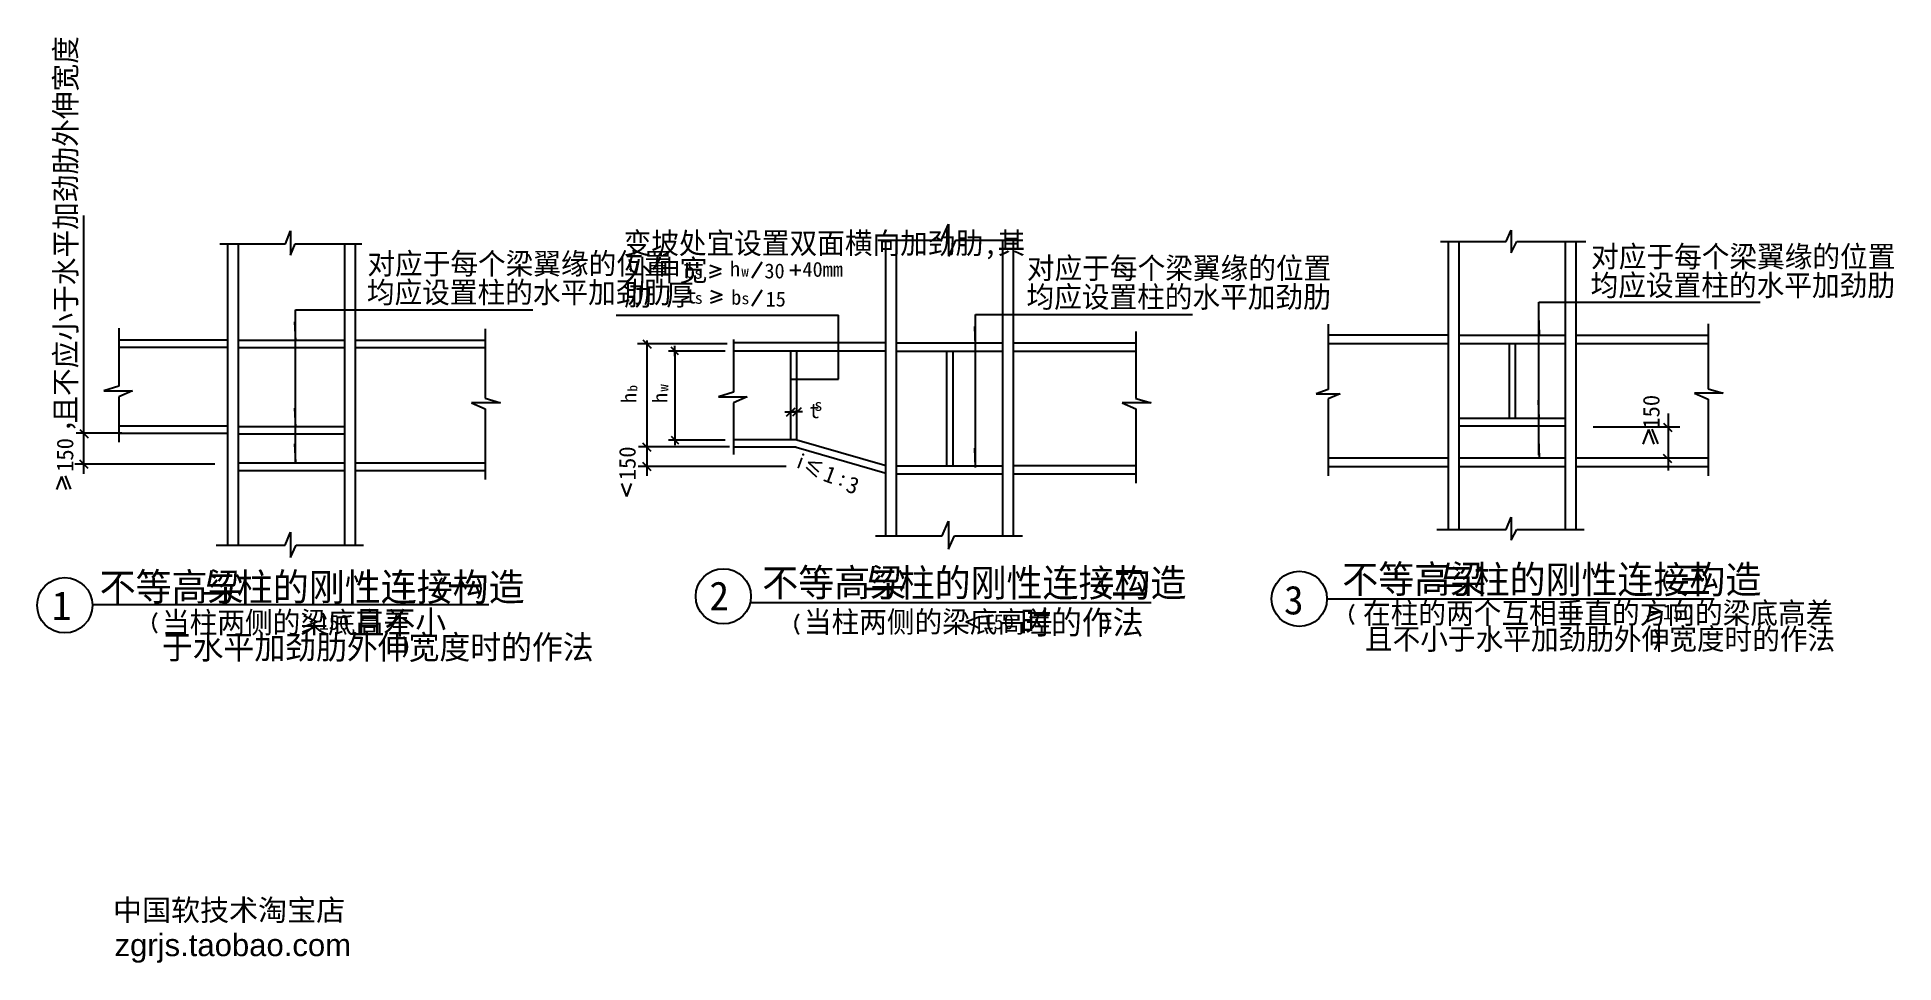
# Model space of a CAD drawing. Header units: metres. Extents: x 3129 to 11855, y 9584 to 13931.
import ezdxf

# ---------------------------------------------------------------- set-up
doc = ezdxf.new("R2010")
doc.units = ezdxf.units.M
doc.layers.add('FRAMING', color=2, linetype='Continuous')
doc.layers.add('Z', color=4, linetype='Continuous')

# ---------------------------------------------------------------- blocks, each defined once
blk = doc.blocks.new('CC')
blk.add_line((-24.24, 0), (24.24, 0))
at = {"layer": 'FRAMING', "color": 6}
blk.add_line((-17.83, -17.83), (17.83, 17.83), dxfattribs=at)
blk = doc.blocks.new('zgrjs.taobao.com')
at = {"attachment_point": 1}
for s, insert, char_height in [('{\\fSimHei|b0|i0|c134|p49;中国软技术淘宝店}', (3032.61, 1646.85), 400), ('{\\fArial|b0|i0|c0|p34;zgrjs.taobao.com}', (3061.95, 999.76), 418)]:
    blk.add_mtext(s, dxfattribs=dict(at, insert=insert, char_height=char_height))

msp = doc.modelspace()

# ---------------------------------------------------------------- linework, layer by layer
for p, q in [((3349.06, 11880.84), (3349.06, 13093.17)), ((4295.86, 12960.41), (4320.1, 13022.47)), ((4320.1, 13022.47), (4320.1, 12907.98)), ((7377.53, 12976.51), (7412.04, 13053.52)), ((7412.04, 13053.52), (7412.04, 12902.52)), ((10032.08, 12971.49), (10056.8, 13025.05)), ((10056.8, 13025.05), (10056.8, 12919.06)), ((3987.82, 12960.41), (4295.86, 12960.41)), ((4320.1, 12907.98), (4342.09, 12960.41)), ((4342.09, 12960.41), (4655.26, 12960.41)), ((7079.41, 12977.39), (7377.18, 12977.39)), ((7444.99, 12977.39), (7411.7, 12900.97)), ((7444.99, 12977.39), (7761.46, 12977.39)), ((9724.52, 12971.49), (10032.08, 12971.49)), ((10056.8, 12919.06), (10082.36, 12971.49)), ((10082.36, 12971.49), (10406.57, 12971.49)), ((6344.07, 12841.57), (6289.07, 12821.57)), ((6290.2, 12860.88), (6344.07, 12841.57)), ((6489.61, 12800.34), (6536.14, 12876.4)), ((6666.38, 12837.28), (6718.18, 12837.28)), ((6692.31, 12863.12), (6692.31, 12812.05)), ((6344.07, 12821.57), (6289.07, 12801.57)), ((6295.2, 12740.88), (6349.07, 12721.57)), ((6489.61, 12668.87), (6536.14, 12744.92)), ((6349.07, 12721.57), (6294.07, 12701.57)), ((6349.07, 12701.57), (6294.07, 12681.57)), ((10187.04, 12687.44), (11227, 12687.44)), ((10187.04, 11968.53), (10187.04, 12687.44)), ((4342.8, 12650.53), (5458.07, 12650.53)), ((4342.8, 11931.62), (4342.8, 12650.53)), ((5850.19, 12626.54), (6895.25, 12626.54)), ((6895.25, 12324.96), (6895.25, 12626.54)), ((7538.29, 12629.2), (8557.92, 12629.2)), ((7538.29, 11910.29), (7538.29, 12629.2)), ((9196.21, 12583.63), (9196.21, 12277.35)), ((10981.26, 12585.03), (10981.26, 12280.52)), ((3513.21, 12564.7), (3513.21, 12292.19)), ((5235.1, 12561.62), (5235.1, 12235.41)), ((6372.59, 12491.31), (5949.69, 12491.31)), ((5994.72, 12506.3), (5994.72, 11871.7)), ((6401.69, 12512.11), (6401.69, 12264.04)), ((8292.72, 12548.86), (8292.72, 12235.06)), ((6363.22, 12457.05), (6095.93, 12457.05)), ((6125.93, 12456.05), (6125.93, 12040.46)), ((6674.96, 12324.96), (6895.25, 12324.96)), ((3513.21, 12292.19), (3441.96, 12270.83)), ((3441.96, 12270.83), (3577.34, 12270.83)), ((3577.34, 12270.83), (3513.21, 12242.35)), ((3513.21, 12242.35), (3513.21, 12030.04)), ((5235.1, 12235.41), (5306.35, 12214.05)), ((6401.69, 12264.04), (6330.44, 12242.68)), ((6330.44, 12242.68), (6465.82, 12242.68)), ((6465.82, 12242.68), (6401.69, 12214.19)), ((8292.72, 12235.06), (8363.98, 12213.69)), ((9196.21, 12277.35), (9139.72, 12255.99)), ((9139.72, 12255.99), (9253.24, 12255.99)), ((9253.24, 12255.99), (9196.21, 12232.82)), ((9196.21, 12232.82), (9196.21, 11870.41)), ((10917.13, 12259.16), (10981.26, 12230.68)), ((11052.51, 12259.16), (10917.13, 12259.16)), ((10981.26, 12280.52), (11052.51, 12259.16)), ((10981.26, 12230.68), (10981.26, 11871.8)), ((5306.35, 12214.05), (5170.97, 12214.05)), ((5170.97, 12214.05), (5235.1, 12185.57)), ((5235.1, 12185.57), (5235.1, 11853.83)), ((6401.69, 12214.19), (6401.69, 11971.32)), ((6669.64, 12171.12), (6668.52, 12171.12)), ((6670.75, 12190.21), (6670.75, 12204.57)), ((6670.75, 12171.12), (6698.9, 12171.12)), ((6698.9, 12190.21), (6698.9, 12204.57)), ((6700.02, 12171.12), (6701.13, 12171.12)), ((8228.6, 12213.69), (8292.72, 12185.21)), ((8363.98, 12213.69), (8228.6, 12213.69)), ((8292.72, 12185.21), (8292.72, 11837.22)), ((10793.5, 12163.51), (10793.5, 11896.53)), ((3526.42, 12071.55), (3312.53, 12071.55)), ((10441.36, 12101.9), (10848.34, 12101.9)), ((10701.1, 12088.15), (10675.73, 12019.65)), ((10701.22, 12088.15), (10726.6, 12019.65)), ((10746.83, 12022.18), (10718.95, 12090.68)), ((6382.59, 12006.62), (5954.69, 12006.62)), ((6363.22, 12039.46), (6095.93, 12039.46)), ((3242.84, 11868.69), (3219.77, 11806.41)), ((3242.95, 11868.69), (3266.02, 11806.41)), ((3288.19, 11808.71), (3262.84, 11870.99)), ((3963.84, 11926.43), (3306.44, 11926.43)), ((6648.95, 11915.3), (5953.26, 11915.3)), ((6742.65, 11911.65), (6791.22, 11866.36)), ((6752.66, 11935.61), (6801.23, 11890.31)), ((6752.7, 11935.71), (6819.06, 11932.98)), ((5899.67, 11773.66), (5876.61, 11835.93)), ((5899.78, 11773.66), (5922.85, 11835.93)), ((4294.82, 11545.86), (4320.09, 11606.71)), ((4320.09, 11606.71), (4320.09, 11487.97)), ((7382.3, 11589.86), (7411.67, 11658.34)), ((7411.67, 11658.34), (7411.67, 11526.36)), ((9707.65, 11619.1), (10032.98, 11619.1)), ((10032.98, 11619.1), (10056.79, 11677.84)), ((10056.79, 11677.84), (10056.79, 11569.26)), ((10056.79, 11569.26), (10082.62, 11619.1)), ((10082.62, 11619.1), (10398.8, 11619.1)), ((3970.95, 11545.86), (4294.82, 11545.86)), ((4320.09, 11487.97), (4346.29, 11545.86)), ((4346.29, 11545.86), (4662.1, 11545.86)), ((7068.62, 11589.86), (7382.3, 11589.86)), ((7411.67, 11526.36), (7440.24, 11589.86)), ((7440.24, 11589.86), (7759.77, 11589.86)), ((10699.88, 11264.09), (10761.42, 11234.4)), ((4444.71, 11185.83), (4378.92, 11160.38)), ((4383.17, 11215.52), (4444.71, 11185.83)), ((10759.3, 11211.07), (10693.51, 11185.62)), ((10761.42, 11234.4), (10695.64, 11208.95)), ((4442.59, 11162.5), (4376.8, 11137.06))]:
    msp.add_line(p, q)
for points in [[(4339.05, 12594.31), (4342.57, 12505.35)], [(7534.55, 12572.98), (7538.07, 12484.02)], [(10184.21, 12623.82), (10187.73, 12534.86)], [(6770.69, 12323.62), (6675.4, 12323.62)], [(10183.29, 12226.22), (10186.81, 12137.27)], [(4339.05, 12189.31), (4342.57, 12100.36)], [(10184.21, 12045.25), (10187.73, 11956.29)], [(4339.05, 12022.22), (4342.57, 11933.26)], [(7534.55, 12000.89), (7538.07, 11911.93)]]:
    msp.add_lwpolyline(points)
at = {"layer": 'FRAMING'}
for p, q in [((4023.63, 12960.41), (4023.63, 11543.59)), ((4073.81, 12960.41), (4073.81, 11543.59)), ((4573.56, 12960.41), (4573.56, 11543.59)), ((4623.74, 12960.41), (4623.74, 11543.59)), ((7115.22, 12977.39), (7115.22, 11591.64)), ((7165.4, 12977.39), (7165.4, 11591.64)), ((7665.15, 12977.39), (7665.15, 11591.64)), ((7715.32, 12977.39), (7715.32, 11591.64)), ((9760.33, 12971.49), (9760.33, 11619.1)), ((9810.51, 12971.49), (9810.51, 11619.1)), ((10310.26, 12971.49), (10310.26, 11619.1)), ((10360.44, 12971.49), (10360.44, 11619.1)), ((4023.63, 12509.09), (3513.22, 12509.09)), ((4074.43, 12508.57), (4572.25, 12508.57)), ((4623.74, 12509.09), (5235.1, 12509.09)), ((7115.22, 12496.33), (6401.69, 12496.33)), ((7165.4, 12495.81), (7663.84, 12495.81)), ((7715.32, 12496.33), (8292.72, 12496.33)), ((9760.33, 12531.11), (9196.21, 12531.11)), ((9761.63, 12490.6), (9196.21, 12490.6)), ((9811.13, 12531.98), (10308.96, 12531.98)), ((9811.13, 12491.96), (10308.96, 12491.96)), ((10046.95, 12491.96), (10046.95, 12142.24)), ((10075.39, 12491.96), (10075.39, 12142.24)), ((10360.44, 12532.5), (10981.26, 12532.5)), ((10360.44, 12491.99), (10981.26, 12491.99)), ((4021.21, 12474.02), (3513.22, 12474.02)), ((4074.43, 12473.99), (4572.25, 12473.99)), ((4623.74, 12474.02), (5235.1, 12474.02)), ((7111.15, 12457.41), (6401.69, 12457.41)), ((6671.5, 12039.53), (6671.5, 12457.41)), ((6699.45, 12039.53), (6699.45, 12457.41)), ((7165.4, 12457.38), (7663.84, 12457.38)), ((7404.09, 11918.86), (7404.09, 12456.82)), ((7433.76, 11918.86), (7433.76, 12456.82)), ((7715.32, 12457.41), (8292.72, 12457.41)), ((9810.51, 12142.24), (10310.26, 12142.24)), ((4023.63, 12105.2), (3513.22, 12105.2)), ((4021.21, 12070.13), (3513.22, 12070.13)), ((4074.43, 12102.36), (4572.25, 12102.36)), ((4074.43, 12067.77), (4572.25, 12067.77)), ((10310.26, 12105.22), (9810.51, 12105.22)), ((6699.45, 12039.53), (6401.69, 12039.53)), ((6695.45, 12006.23), (6401.69, 12006.23)), ((6695.45, 12006.23), (7112.23, 11886.01)), ((6699.45, 12039.53), (7113.28, 11920.98)), ((9810.63, 11955.03), (10310.64, 11955.03)), ((10360.44, 11955.48), (10981.26, 11955.48)), ((4073.93, 11931.62), (4573.94, 11931.62)), ((4073.93, 11896.55), (4573.94, 11896.55)), ((4623.74, 11932.07), (5235.1, 11932.07)), ((4623.74, 11897), (5235.1, 11897)), ((7165.4, 11918.86), (7665.52, 11918.86)), ((7165.4, 11879.94), (7665.52, 11879.94)), ((7715.32, 11919.31), (8292.72, 11919.31)), ((7715.32, 11880.39), (8292.72, 11880.39)), ((9760.33, 11954.09), (9196.21, 11954.09)), ((9761.63, 11913.57), (9196.21, 11913.57)), ((9810.63, 11914.52), (10310.64, 11914.52)), ((10360.44, 11914.96), (10981.26, 11914.96)), ((3388.7, 11267.31), (5251.83, 11267.31)), ((6480.52, 11276.24), (8364.04, 11276.24)), ((9189.14, 11293.73), (11010.55, 11293.73))]:
    msp.add_line(p, q, dxfattribs=at)
at = {"layer": 'Z'}
for p, q in [((5975.38, 12510.5), (6014.29, 12471.56)), ((3330.4, 12089.37), (3369.31, 12050.43)), ((10772.38, 12119.02), (10811.29, 12080.08)), ((5973.44, 12026.05), (6012.35, 11987.12)), ((10770.13, 11972.88), (10809.04, 11933.94)), ((3328.39, 11945.63), (3367.3, 11906.7)), ((5973.44, 11934.72), (6012.35, 11895.78)), ((7493.17, 11185.43), (7558.96, 11210.88)), ((7554.71, 11155.74), (7493.17, 11185.43))]:
    msp.add_line(p, q, dxfattribs=at)
for centre in [(6353.97, 11305.32), (3258.91, 11263.24), (9060.43, 11293.42)]:
    msp.add_circle(centre, 129.85, dxfattribs=at)
for centre, start, end in [((5085.26, 11344.5), 138.66, 221.2), ((5145.27, 11342.42), 318.8, 41.34), ((8203.43, 11364.34), 138.66, 221.2), ((8263.44, 11362.26), 318.8, 41.34), ((10844.79, 11376.79), 138.66, 221.2), ((10904.8, 11374.71), 318.8, 41.34), ((9369.22, 11219.51), 138.66, 221.2), ((3744.08, 11180.93), 138.66, 221.2), ((6761.67, 11174.81), 138.66, 221.2), ((8092.93, 11178.99), 318.8, 41.34), ((4798.18, 11067.88), 318.8, 41.34), ((10677.28, 11102.58), 318.8, 41.34)]:
    msp.add_arc(centre, 70.64, start, end, dxfattribs=at)

# ---------------------------------------------------------------- block references
for p, rotation in [((6125.93, 12457.05), 90), ((6125.93, 12039.46), 270)]:
    msp.add_blockref('CC', p, dxfattribs=dict(rotation=rotation))
for name, p, xscale, yscale, zscale in [('CC', (6670.75, 12171.12), 1.12, 1.12, 1.12), ('zgrjs.taobao.com', (2727.34, 9470.01), 0.25, 0.25, 0.25)]:
    msp.add_blockref(name, p, dxfattribs=dict(xscale=xscale, yscale=yscale, zscale=zscale))
at = {"xscale": 1.12, "yscale": 1.12, "zscale": 1.12, "rotation": 180}
msp.add_blockref('CC', (6698.9, 12171.12), dxfattribs=at)

# ---------------------------------------------------------------- texts
at = {"layer": 'FRAMING'}
for s, p in [('2', (6288.66, 11240.01)), ('3', (8988.93, 11220.33)), ('1', (3198.19, 11194.44))]:
    msp.add_text(s, height=135, dxfattribs=at).set_placement(p)
at = {"layer": 'Z'}
for s, height, rotation, p in [('且不应小于水平加劲肋外伸宽度', 100, 90, (3312.69, 12116.39)), ('h', 70, 90, (5944.83, 12212.7)), ('b', 45, 90, (5949.62, 12267.12)), ('h', 70, 90, (6091.13, 12212.7)), ('w', 50, 90, (6095.92, 12267.12)), ('150', 78.05, 90, (10753.42, 12092.26)), ('150', 78.05, 90, (3298.96, 11889.39)), (',', 100.35, 90, (3284.55, 12072.02)), ('150', 78.05, 90, (5941.58, 11850.12)), ('i', 70.25, 339.52, (6682.72, 11915.34)), ('1', 78.05, 339.52, (6817.24, 11849.63)), (':', 70.25, 339.52, (6879.74, 11833.75)), ('3', 78.05, 339.52, (6924.18, 11800.01))]:
    msp.add_text(s, height=height, rotation=rotation, dxfattribs=at).set_placement(p)
for s, height, p in [('变坡处宜设置双面横向加劲肋,其', 100, (5885, 12914.09)), ('对应于每个梁翼缘的位置', 100, (4680.88, 12817.81)), ('对应于每个梁翼缘的位置', 100, (10431.88, 12851.13)), ('外伸宽', 100, (5888.4, 12786.52)), ('b', 70, (6172.34, 12799.48)), ('s', 55, (6217.98, 12796.92)), ('h', 70, (6384.83, 12808.22)), ('w', 50, (6438.86, 12806.73)), ('30', 70, (6546.81, 12798.53)), ('40mm', 70, (6725.6, 12806.08)), ('对应于每个梁翼缘的位置', 100, (7780.74, 12796.48)), ('均应设置柱的水平加劲肋', 100, (10429.6, 12716.33)), ('均应设置柱的水平加劲肋', 100, (4678.6, 12683)), ('肋 厚', 100, (5887.86, 12671.4)), ('t', 70, (6179.97, 12681.07)), ('b', 70, (6390.98, 12674.63)), ('均应设置柱的水平加劲肋', 100, (7778.45, 12661.68)), ('s', 55, (6219.79, 12679.11)), ('s', 55, (6438.88, 12677.2)), ('15', 70, (6552.31, 12666.41)), ('s', 55, (6782.2, 12176.41)), ('不等高梁', 130, (3423.01, 11284.81)), ('与柱的刚性连接构造', 130, (3898.85, 11283.61)), ('不等高梁', 130, (6536.97, 11304.66)), ('与柱的刚性连接构造', 130, (7008.93, 11303.46)), ('不等高梁', 130, (9262.67, 11321.17)), ('与柱的刚性连接构造', 130, (9710.99, 11319.13)), ('三', 130, (10827.59, 11317.99)), ('一', 130, (5056.52, 11285.7)), ('二', 130, (8174.68, 11305.54)), ('在柱的两个互相垂直的方向的梁底高差', 100, (9360.24, 11176.92)), ('150', 70, (10769.01, 11196.62)), ('当柱两侧的梁底高差', 100, (3715.9, 11132.61)), ('150', 70, (4452.3, 11148.05)), ('且不小', 111.5, (4616.54, 11127.34)), ('当柱两侧的梁底高差', 100, (6732.39, 11135.28)), ('150', 70, (7576.47, 11150.72)), ('时的作法', 111.5, (7748.67, 11126.92)), ('且不小于水平加劲肋外伸宽度时的作法', 100, (9369.04, 11055.24)), ('于水平加劲肋外伸宽度时的作法', 111.5, (3714.97, 11010.64))]:
    msp.add_text(s, height=height, dxfattribs=at).set_placement(p)
at = {"layer": 'Z', "insert": (6758.01, 12212.18), "char_height": 70, "attachment_point": 1}
msp.add_mtext('t', dxfattribs=at)

doc.saveas('drawing.dxf')
